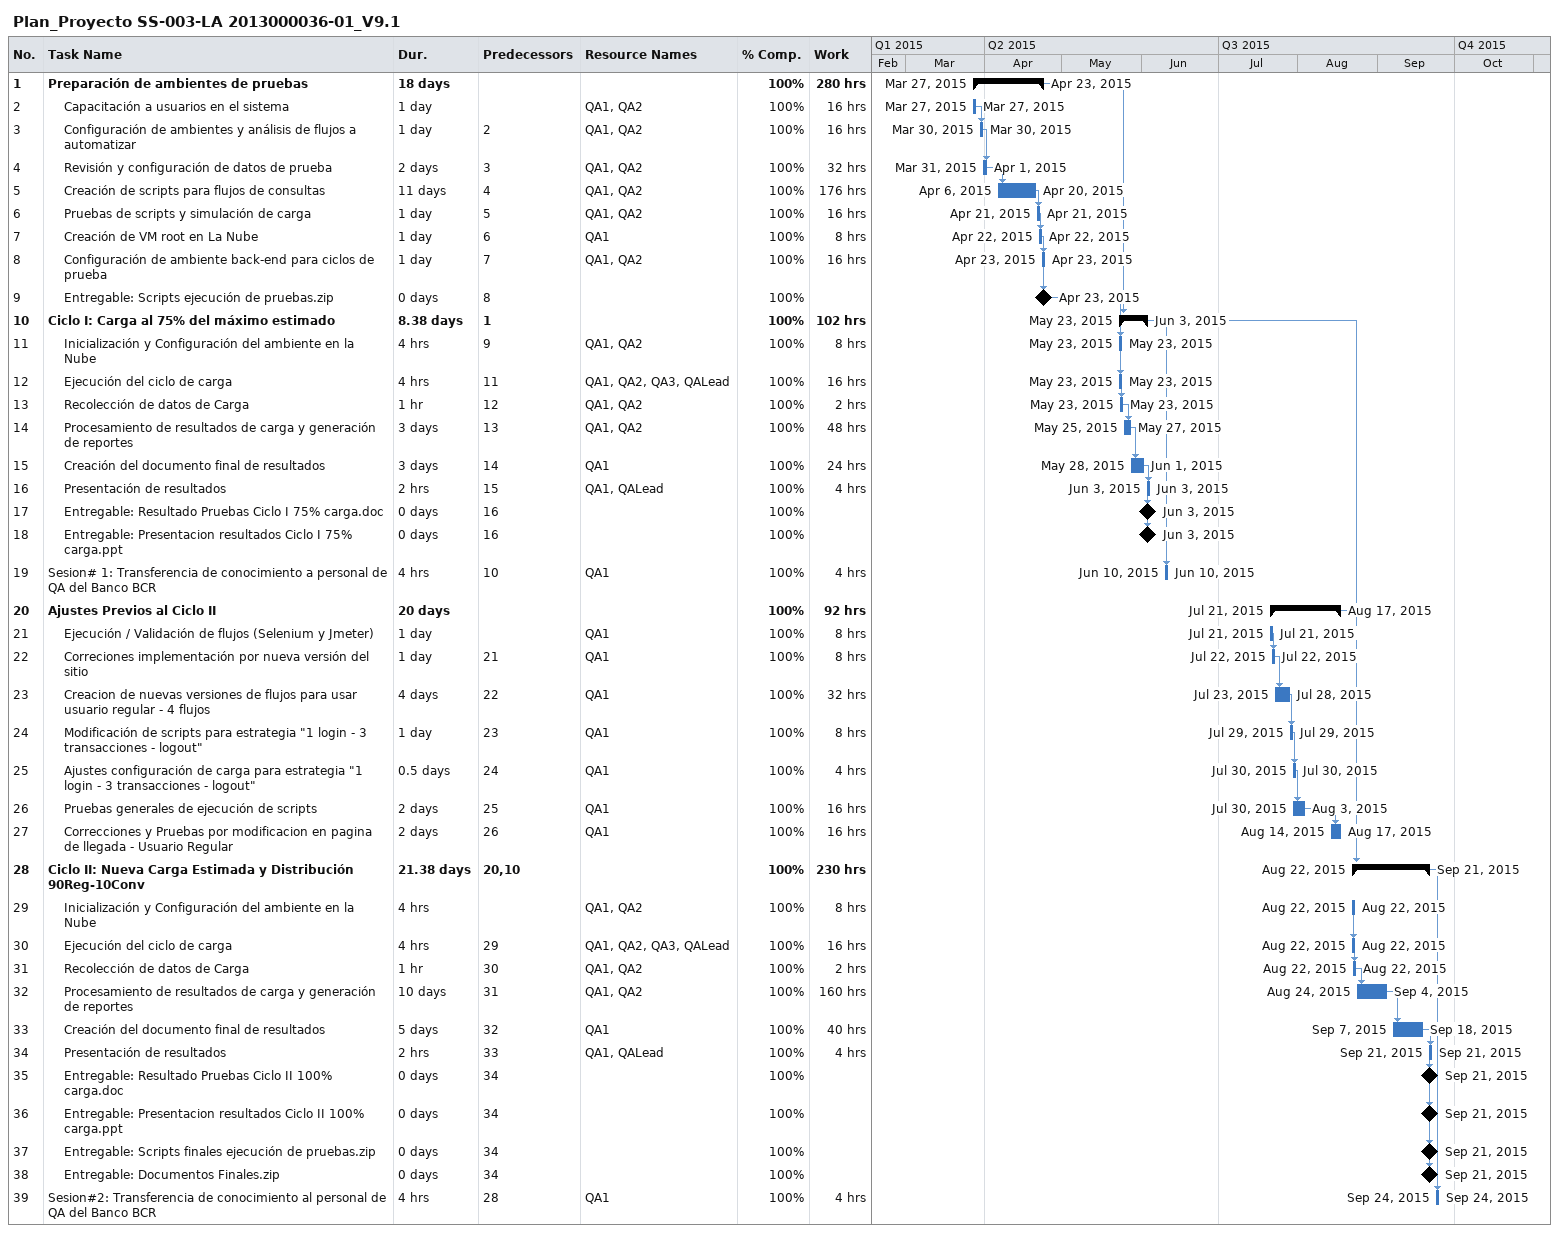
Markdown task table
Plan_Proyecto SS-003-LA 2013000036-01_V9.1

| ID | Level | Task | Duration | Start | Finish | Predecessors | Resources | % complete | Work (h) |
|---|---|---|---|---|---|---|---|---|---|
| 1 | 1 | **Preparación de ambientes de pruebas** | 18d | 2015-03-27 | 2015-04-23 |  |  | 100 | 280 |
| 2 | 2 | Capacitación a usuarios en el sistema | 1d | 2015-03-27 | 2015-03-27 |  | QA1, QA2 | 100 | 16 |
| 3 | 2 | Configuración de ambientes y análisis de flujos a automatizar | 1d | 2015-03-30 | 2015-03-30 | 2 | QA1, QA2 | 100 | 16 |
| 4 | 2 | Revisión y configuración de datos de prueba | 2d | 2015-03-31 | 2015-04-01 | 3 | QA1, QA2 | 100 | 32 |
| 5 | 2 | Creación de scripts para flujos de consultas | 11d | 2015-04-06 | 2015-04-20 | 4 | QA1, QA2 | 100 | 176 |
| 6 | 2 | Pruebas de scripts y simulación de carga | 1d | 2015-04-21 | 2015-04-21 | 5 | QA1, QA2 | 100 | 16 |
| 7 | 2 | Creación de VM root en La Nube | 1d | 2015-04-22 | 2015-04-22 | 6 | QA1 | 100 | 8 |
| 8 | 2 | Configuración de ambiente back-end para ciclos de prueba | 1d | 2015-04-23 | 2015-04-23 | 7 | QA1, QA2 | 100 | 16 |
| 9 | 2 | Entregable: Scripts ejecución de pruebas.zip | 0d | 2015-04-23 | 2015-04-23 | 8 |  | 100 |  |
| 10 | 1 | **Ciclo I: Carga al 75% del máximo estimado** | 8.38d | 2015-05-23 | 2015-06-03 | 1 |  | 100 | 102 |
| 11 | 2 | Inicialización y Configuración del ambiente en la Nube | 4h | 2015-05-23 | 2015-05-23 | 9 | QA1, QA2 | 100 | 8 |
| 12 | 2 | Ejecución del ciclo de carga | 4h | 2015-05-23 | 2015-05-23 | 11 | QA1, QA2, QA3, QALead | 100 | 16 |
| 13 | 2 | Recolección de datos de Carga | 1h | 2015-05-23 | 2015-05-23 | 12 | QA1, QA2 | 100 | 2 |
| 14 | 2 | Procesamiento de resultados de carga y generación de reportes | 3d | 2015-05-25 | 2015-05-27 | 13 | QA1, QA2 | 100 | 48 |
| 15 | 2 | Creación del documento final de resultados | 3d | 2015-05-28 | 2015-06-01 | 14 | QA1 | 100 | 24 |
| 16 | 2 | Presentación de resultados | 2h | 2015-06-03 | 2015-06-03 | 15 | QA1, QALead | 100 | 4 |
| 17 | 2 | Entregable: Resultado Pruebas Ciclo I 75% carga.doc | 0d | 2015-06-03 | 2015-06-03 | 16 |  | 100 |  |
| 18 | 2 | Entregable: Presentacion resultados Ciclo I 75% carga.ppt | 0d | 2015-06-03 | 2015-06-03 | 16 |  | 100 |  |
| 19 | 1 | Sesion# 1: Transferencia de conocimiento a personal de QA del Banco BCR | 4h | 2015-06-10 | 2015-06-10 | 10 | QA1 | 100 | 4 |
| 20 | 1 | **Ajustes Previos al Ciclo II** | 20d | 2015-07-21 | 2015-08-17 |  |  | 100 | 92 |
| 21 | 2 | Ejecución / Validación de flujos (Selenium y Jmeter) | 1d | 2015-07-21 | 2015-07-21 |  | QA1 | 100 | 8 |
| 22 | 2 | Correciones implementación por nueva versión del sitio | 1d | 2015-07-22 | 2015-07-22 | 21 | QA1 | 100 | 8 |
| 23 | 2 | Creacion de nuevas versiones de flujos para usar usuario regular - 4 flujos | 4d | 2015-07-23 | 2015-07-28 | 22 | QA1 | 100 | 32 |
| 24 | 2 | Modificación de scripts para estrategia "1 login - 3 transacciones - logout" | 1d | 2015-07-29 | 2015-07-29 | 23 | QA1 | 100 | 8 |
| 25 | 2 | Ajustes configuración de carga para estrategia "1 login - 3 transacciones - logout" | 0.5d | 2015-07-30 | 2015-07-30 | 24 | QA1 | 100 | 4 |
| 26 | 2 | Pruebas generales de ejecución de scripts | 2d | 2015-07-30 | 2015-08-03 | 25 | QA1 | 100 | 16 |
| 27 | 2 | Correcciones y Pruebas por modificacion en pagina de llegada - Usuario Regular | 2d | 2015-08-14 | 2015-08-17 | 26 | QA1 | 100 | 16 |
| 28 | 1 | **Ciclo II: Nueva Carga Estimada y Distribución 90Reg-10Conv** | 21.38d | 2015-08-22 | 2015-09-21 | 20, 10 |  | 100 | 230 |
| 29 | 2 | Inicialización y Configuración del ambiente en la Nube | 4h | 2015-08-22 | 2015-08-22 |  | QA1, QA2 | 100 | 8 |
| 30 | 2 | Ejecución del ciclo de carga | 4h | 2015-08-22 | 2015-08-22 | 29 | QA1, QA2, QA3, QALead | 100 | 16 |
| 31 | 2 | Recolección de datos de Carga | 1h | 2015-08-22 | 2015-08-22 | 30 | QA1, QA2 | 100 | 2 |
| 32 | 2 | Procesamiento de resultados de carga y generación de reportes | 10d | 2015-08-24 | 2015-09-04 | 31 | QA1, QA2 | 100 | 160 |
| 33 | 2 | Creación del documento final de resultados | 5d | 2015-09-07 | 2015-09-18 | 32 | QA1 | 100 | 40 |
| 34 | 2 | Presentación de resultados | 2h | 2015-09-21 | 2015-09-21 | 33 | QA1, QALead | 100 | 4 |
| 35 | 2 | Entregable: Resultado Pruebas Ciclo II 100% carga.doc | 0d | 2015-09-21 | 2015-09-21 | 34 |  | 100 |  |
| 36 | 2 | Entregable: Presentacion resultados Ciclo II 100% carga.ppt | 0d | 2015-09-21 | 2015-09-21 | 34 |  | 100 |  |
| 37 | 2 | Entregable: Scripts finales ejecución de pruebas.zip | 0d | 2015-09-21 | 2015-09-21 | 34 |  | 100 |  |
| 38 | 2 | Entregable: Documentos Finales.zip | 0d | 2015-09-21 | 2015-09-21 | 34 |  | 100 |  |
| 39 | 1 | Sesion#2: Transferencia de conocimiento al personal de QA del Banco BCR | 4h | 2015-09-24 | 2015-09-24 | 28 | QA1 | 100 | 4 |
